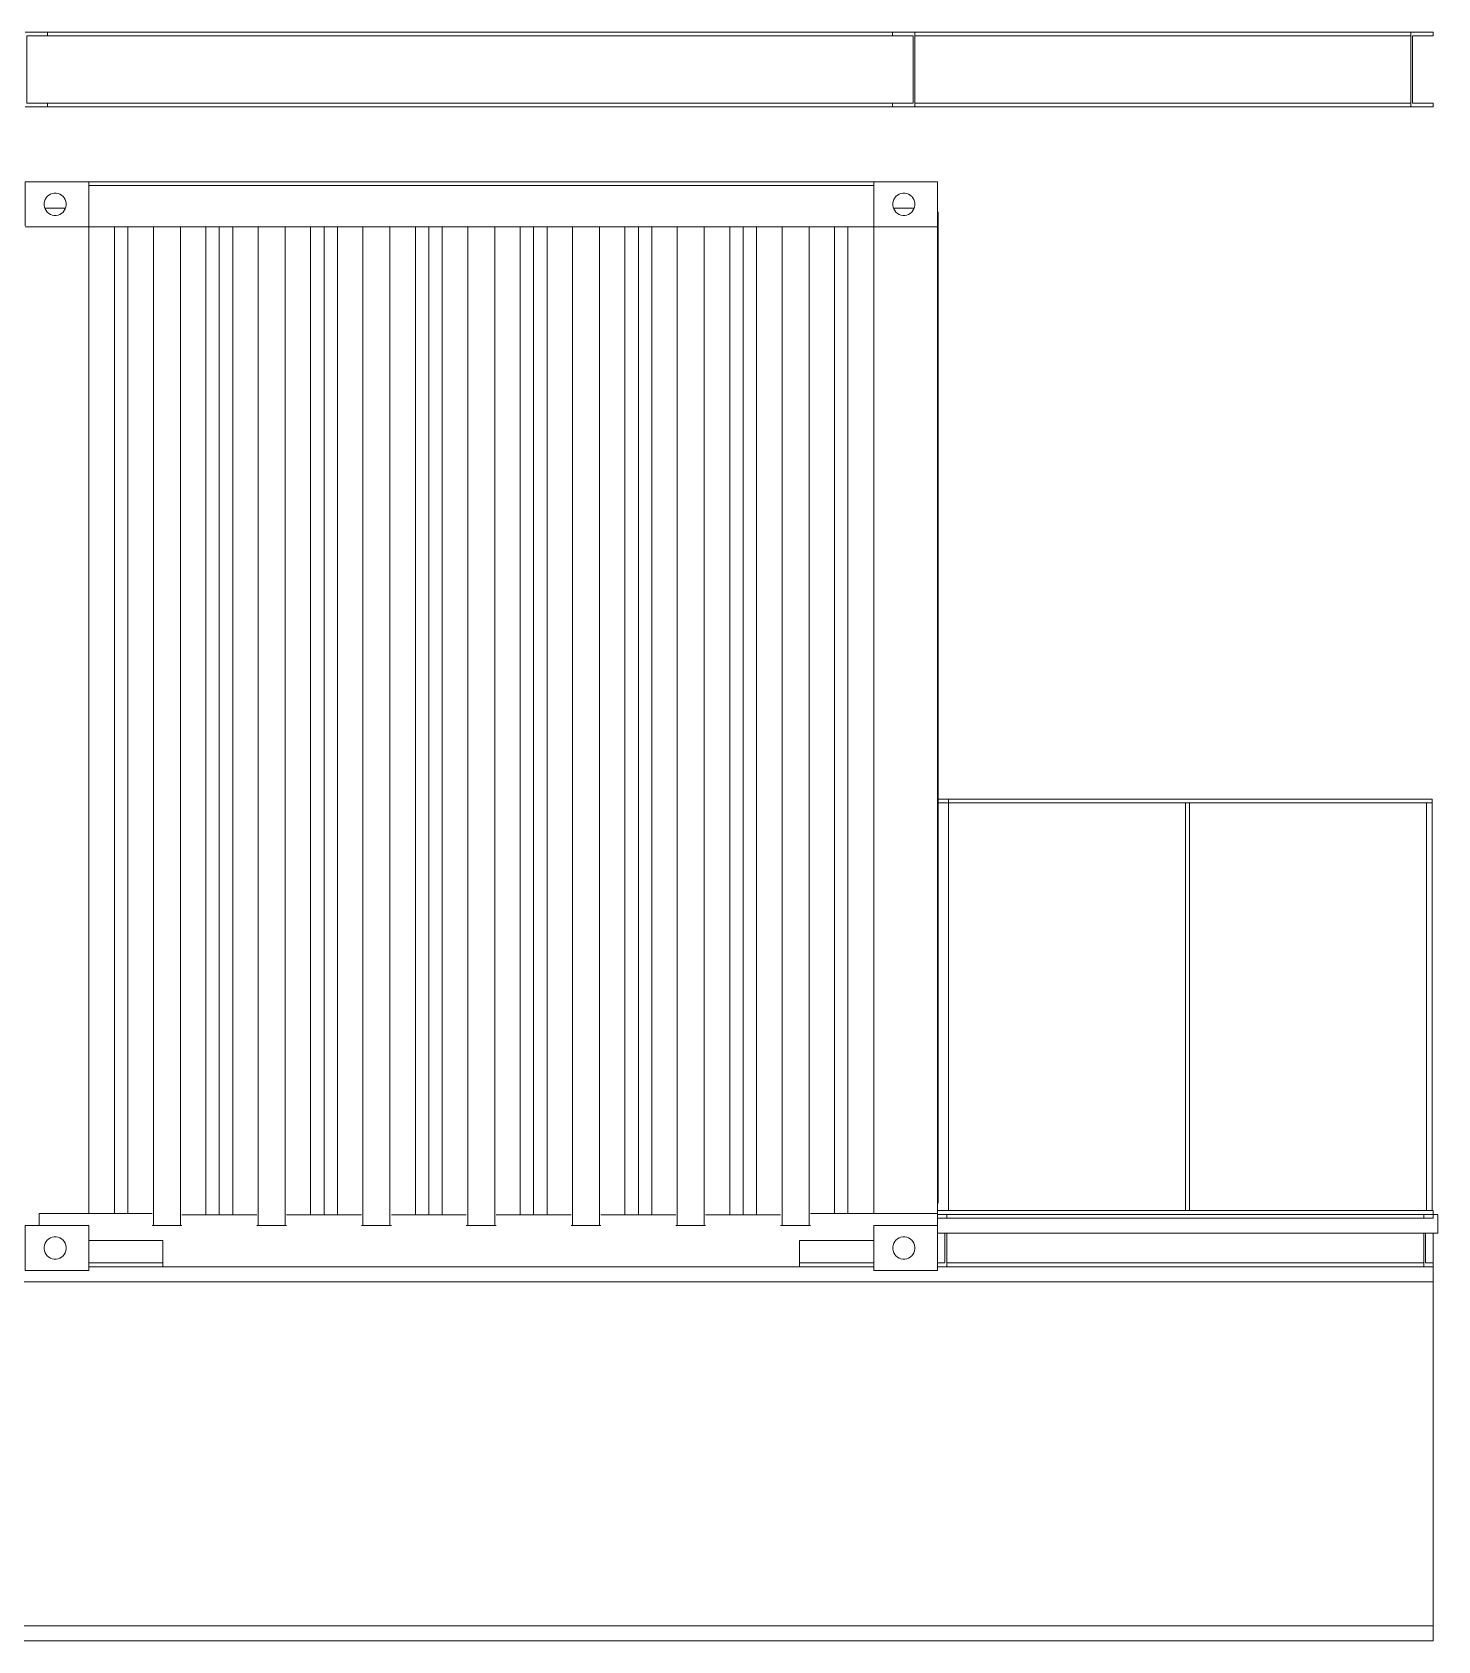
# Model space of a CAD drawing. Header units: metres. Extents: x -3 to 469, y -13 to 19.
# Drawn here: x 447.314 to 451.071, y -1.14 to 3.16 of the extents above; entities that cross this region are included whole.
import ezdxf

# ---------------------------------------------------------------- set-up
doc = ezdxf.new("R2010")
doc.units = ezdxf.units.M
doc.layers.add('0-1', color=7, linetype='Continuous', lineweight=5)
doc.layers.add('A-FLOR', color=7, linetype='Continuous', lineweight=9)
for name, color, linetype, lineweight, true_color in [('A-FLOR-2', 7, 'Continuous', 9, 0xaaaaaa), ('A-GENM-1', 7, 'Continuous', 9, 0xaaaaaa), ('A-WALL-1', 7, 'Continuous', 9, 0xaaaaaa), ('Guarda-corpos-3', 7, 'Continuous', 9, 0xaaaaaa), ('S-STRS-1', 7, 'Continuous', 9, 0xaaaaaa)]:
    doc.layers.add(name, color=color, linetype=linetype, lineweight=lineweight, true_color=true_color)

# ---------------------------------------------------------------- blocks, each defined once
blk = doc.blocks.new('Viga-007 - Viga-007-295370-FACHADA 04')
at = {"layer": 'A-GENM-1'}
for p, q in [((29.7373, -0.14), (29.9353, -0.14)), ((31.6373, -0.14), (31.8353, -0.14)), ((32.0053, -0.14), (33.3303, -0.14)), ((33.3303, -0.14), (33.3303, -0.18)), ((9.3917, -0.18), (33.3303, -0.18)), ((33.3303, -0.18), (33.3303, -1.1)), ((10.6389, -1.1), (33.3303, -1.1)), ((33.3303, -1.1), (33.3303, -1.14)), ((10.6931, -1.14), (33.3303, -1.14))]:
    blk.add_line(p, q, dxfattribs=at)
blk = doc.blocks.new('Viga-005 15267 - Viga-005 15267-295503-FACHADA 04')
at = {"layer": 'A-GENM-1'}
for p, q in [((33.3303, -0.05), (33.3303, -0.13)), ((29.7373, -0.13), (29.9353, -0.13)), ((31.6373, -0.13), (31.8353, -0.13))]:
    blk.add_line(p, q, dxfattribs=at)
blk = doc.blocks.new('Viga-005 15271 - Viga-005 15271-295547-FACHADA 04')
at = {"layer": 'A-GENM-1'}
for p, q in [((32.0303, -0.01), (32.0303, 0)), ((32.0303, 0), (33.3053, 0)), ((33.3053, 0), (33.3053, -0.01)), ((32.0303, -0.01), (33.3053, -0.01)), ((32.0303, -0.13), (32.0303, -0.05)), ((33.3053, -0.05), (33.3053, -0.13)), ((32.0303, -0.14), (32.0303, -0.13)), ((32.0303, -0.13), (33.3053, -0.13)), ((32.0303, -0.14), (33.3053, -0.14)), ((33.3053, -0.13), (33.3053, -0.14))]:
    blk.add_line(p, q, dxfattribs=at)
blk = doc.blocks.new('Viga-005 15278 - Viga-005 15278-295569-FACHADA 04')
at = {"layer": 'A-GENM-1'}
for p, q in [((32.0253, -0.05), (32.0253, -0.13)), ((32.0253, -0.13), (32.0053, -0.13))]:
    blk.add_line(p, q, dxfattribs=at)
blk = doc.blocks.new('Viga-005 15283 - Viga-005 15283-295591-FACHADA 04')
at = {"layer": 'A-GENM-1'}
for p, q in [((33.3103, -0.13), (33.3103, -0.05)), ((33.3303, -0.13), (33.3103, -0.13)), ((33.3303, -0.14), (33.3303, -0.13))]:
    blk.add_line(p, q, dxfattribs=at)
blk = doc.blocks.new('CONTAINER - CONTAINER-295631-FACHADA 04')
at = {"layer": 'S-STRS-1'}
for p, q in [((31.8353, -0.03), (32.0053, -0.03)), ((32.0053, -0.03), (31.8353, -0.03)), ((31.8353, -0.03), (31.8353, -0.15)), ((31.8353, -0.15), (31.8353, -0.03)), ((32.0053, -0.03), (32.0053, -0.15)), ((32.0053, -0.15), (32.0053, -0.03)), ((31.8861, -0.0874), (31.887, -0.0823)), ((31.887, -0.0823), (31.8861, -0.0874)), ((31.887, -0.0823), (31.8888, -0.0774)), ((31.8888, -0.0774), (31.887, -0.0823)), ((31.8888, -0.0774), (31.8914, -0.0729)), ((31.8914, -0.0729), (31.8888, -0.0774)), ((31.8914, -0.0729), (31.8947, -0.0689)), ((31.8947, -0.0689), (31.8914, -0.0729)), ((31.8947, -0.0689), (31.8987, -0.0656)), ((31.8947, -0.0689), (31.8987, -0.0656)), ((31.8987, -0.0656), (31.9032, -0.063)), ((31.9032, -0.063), (31.8987, -0.0656)), ((31.9032, -0.063), (31.9081, -0.0612)), ((31.9081, -0.0612), (31.9032, -0.063)), ((31.9081, -0.0612), (31.9132, -0.0603)), ((31.9132, -0.0603), (31.9081, -0.0612)), ((31.9132, -0.0603), (31.9184, -0.0603)), ((31.9184, -0.0603), (31.9132, -0.0603)), ((31.9184, -0.0603), (31.9235, -0.0612)), ((31.9235, -0.0612), (31.9184, -0.0603)), ((31.9235, -0.0612), (31.9284, -0.063)), ((31.9284, -0.063), (31.9235, -0.0612)), ((31.9284, -0.063), (31.9329, -0.0656)), ((31.9329, -0.0656), (31.9284, -0.063)), ((31.9329, -0.0656), (31.9369, -0.0689)), ((31.9369, -0.0689), (31.9329, -0.0656)), ((31.9369, -0.0689), (31.9402, -0.0729)), ((31.9402, -0.0729), (31.9369, -0.0689)), ((31.9402, -0.0729), (31.9428, -0.0774)), ((31.9428, -0.0774), (31.9402, -0.0729)), ((31.9428, -0.0774), (31.9446, -0.0823)), ((31.9446, -0.0823), (31.9428, -0.0774)), ((31.9446, -0.0823), (31.9455, -0.0874)), ((31.9455, -0.0874), (31.9446, -0.0823)), ((31.8861, -0.09), (31.8861, -0.0874)), ((31.8861, -0.0874), (31.8861, -0.09)), ((31.8861, -0.0926), (31.8861, -0.09)), ((31.8861, -0.09), (31.8861, -0.0926)), ((31.887, -0.0977), (31.8861, -0.0926)), ((31.8861, -0.0926), (31.887, -0.0977)), ((31.8888, -0.1026), (31.887, -0.0977)), ((31.8888, -0.1026), (31.887, -0.0977)), ((31.8914, -0.1071), (31.8888, -0.1026)), ((31.8914, -0.1071), (31.8888, -0.1026)), ((31.8947, -0.1111), (31.8914, -0.1071)), ((31.8947, -0.1111), (31.8914, -0.1071)), ((31.8987, -0.1144), (31.8947, -0.1111)), ((31.8987, -0.1144), (31.8947, -0.1111)), ((31.9032, -0.117), (31.8987, -0.1144)), ((31.9032, -0.117), (31.8987, -0.1144)), ((31.9081, -0.1188), (31.9032, -0.117)), ((31.9081, -0.1188), (31.9032, -0.117)), ((31.9132, -0.1197), (31.9081, -0.1188)), ((31.9132, -0.1197), (31.9081, -0.1188)), ((31.9184, -0.1197), (31.9132, -0.1197)), ((31.9132, -0.1197), (31.9184, -0.1197)), ((31.9235, -0.1188), (31.9184, -0.1197)), ((31.9184, -0.1197), (31.9235, -0.1188)), ((31.9284, -0.117), (31.9235, -0.1188)), ((31.9235, -0.1188), (31.9284, -0.117)), ((31.9329, -0.1144), (31.9284, -0.117)), ((31.9284, -0.117), (31.9329, -0.1144)), ((31.9369, -0.1111), (31.9329, -0.1144)), ((31.9329, -0.1144), (31.9369, -0.1111)), ((31.9402, -0.1071), (31.9369, -0.1111)), ((31.9369, -0.1111), (31.9402, -0.1071)), ((31.9428, -0.1026), (31.9402, -0.1071)), ((31.9402, -0.1071), (31.9428, -0.1026)), ((31.9446, -0.0977), (31.9428, -0.1026)), ((31.9428, -0.1026), (31.9446, -0.0977)), ((31.9455, -0.0926), (31.9446, -0.0977)), ((31.9446, -0.0977), (31.9455, -0.0926)), ((31.9455, -0.0874), (31.9455, -0.09)), ((31.9455, -0.09), (31.9455, -0.0874)), ((31.9455, -0.09), (31.9455, -0.0926)), ((31.9455, -0.0926), (31.9455, -0.09)), ((31.8353, -0.15), (32.0053, -0.15)), ((32.0053, -0.15), (31.8353, -0.15))]:
    blk.add_line(p, q, dxfattribs=at)
blk = doc.blocks.new('CONTAINER - CONTAINER-295635-FACHADA 04')
blk.add_blockref('CONTAINER - CONTAINER-295631-FACHADA 04', (0, 0))
blk = doc.blocks.new('CONTAINER 22931 - CONTAINER-299382-FACHADA 04')
at = {"layer": 'S-STRS-1'}
for p, q in [((29.5673, -0.03), (29.7373, -0.03)), ((29.7373, -0.03), (29.5673, -0.03)), ((29.5673, -0.03), (29.5673, -0.15)), ((29.5673, -0.15), (29.5673, -0.03)), ((29.7373, -0.03), (29.7373, -0.15)), ((29.7373, -0.15), (29.7373, -0.03)), ((29.6181, -0.0874), (29.619, -0.0823)), ((29.619, -0.0823), (29.6181, -0.0874)), ((29.619, -0.0823), (29.6208, -0.0774)), ((29.6208, -0.0774), (29.619, -0.0823)), ((29.6208, -0.0774), (29.6234, -0.0729)), ((29.6234, -0.0729), (29.6208, -0.0774)), ((29.6234, -0.0729), (29.6267, -0.0689)), ((29.6267, -0.0689), (29.6234, -0.0729)), ((29.6267, -0.0689), (29.6307, -0.0656)), ((29.6267, -0.0689), (29.6307, -0.0656)), ((29.6307, -0.0656), (29.6352, -0.063)), ((29.6352, -0.063), (29.6307, -0.0656)), ((29.6352, -0.063), (29.6401, -0.0612)), ((29.6401, -0.0612), (29.6352, -0.063)), ((29.6401, -0.0612), (29.6452, -0.0603)), ((29.6452, -0.0603), (29.6401, -0.0612)), ((29.6452, -0.0603), (29.6504, -0.0603)), ((29.6504, -0.0603), (29.6452, -0.0603)), ((29.6504, -0.0603), (29.6555, -0.0612)), ((29.6555, -0.0612), (29.6504, -0.0603)), ((29.6555, -0.0612), (29.6604, -0.063)), ((29.6604, -0.063), (29.6555, -0.0612)), ((29.6604, -0.063), (29.6649, -0.0656)), ((29.6649, -0.0656), (29.6604, -0.063)), ((29.6649, -0.0656), (29.6689, -0.0689)), ((29.6689, -0.0689), (29.6649, -0.0656)), ((29.6689, -0.0689), (29.6722, -0.0729)), ((29.6722, -0.0729), (29.6689, -0.0689)), ((29.6722, -0.0729), (29.6748, -0.0774)), ((29.6748, -0.0774), (29.6722, -0.0729)), ((29.6748, -0.0774), (29.6766, -0.0823)), ((29.6766, -0.0823), (29.6748, -0.0774)), ((29.6766, -0.0823), (29.6775, -0.0874)), ((29.6775, -0.0874), (29.6766, -0.0823)), ((29.6181, -0.09), (29.6181, -0.0874)), ((29.6181, -0.0874), (29.6181, -0.09)), ((29.6181, -0.0926), (29.6181, -0.09)), ((29.6181, -0.09), (29.6181, -0.0926)), ((29.619, -0.0977), (29.6181, -0.0926)), ((29.6181, -0.0926), (29.619, -0.0977)), ((29.6208, -0.1026), (29.619, -0.0977)), ((29.6208, -0.1026), (29.619, -0.0977)), ((29.6234, -0.1071), (29.6208, -0.1026)), ((29.6234, -0.1071), (29.6208, -0.1026)), ((29.6267, -0.1111), (29.6234, -0.1071)), ((29.6267, -0.1111), (29.6234, -0.1071)), ((29.6307, -0.1144), (29.6267, -0.1111)), ((29.6307, -0.1144), (29.6267, -0.1111)), ((29.6352, -0.117), (29.6307, -0.1144)), ((29.6352, -0.117), (29.6307, -0.1144)), ((29.6401, -0.1188), (29.6352, -0.117)), ((29.6401, -0.1188), (29.6352, -0.117)), ((29.6452, -0.1197), (29.6401, -0.1188)), ((29.6452, -0.1197), (29.6401, -0.1188)), ((29.6504, -0.1197), (29.6452, -0.1197)), ((29.6452, -0.1197), (29.6504, -0.1197)), ((29.6555, -0.1188), (29.6504, -0.1197)), ((29.6504, -0.1197), (29.6555, -0.1188)), ((29.6604, -0.117), (29.6555, -0.1188)), ((29.6555, -0.1188), (29.6604, -0.117)), ((29.6649, -0.1144), (29.6604, -0.117)), ((29.6604, -0.117), (29.6649, -0.1144)), ((29.6689, -0.1111), (29.6649, -0.1144)), ((29.6649, -0.1144), (29.6689, -0.1111)), ((29.6722, -0.1071), (29.6689, -0.1111)), ((29.6689, -0.1111), (29.6722, -0.1071)), ((29.6748, -0.1026), (29.6722, -0.1071)), ((29.6722, -0.1071), (29.6748, -0.1026)), ((29.6766, -0.0977), (29.6748, -0.1026)), ((29.6748, -0.1026), (29.6766, -0.0977)), ((29.6775, -0.0926), (29.6766, -0.0977)), ((29.6766, -0.0977), (29.6775, -0.0926)), ((29.6775, -0.0874), (29.6775, -0.09)), ((29.6775, -0.09), (29.6775, -0.0874)), ((29.6775, -0.09), (29.6775, -0.0926)), ((29.6775, -0.0926), (29.6775, -0.09)), ((29.5673, -0.15), (29.7373, -0.15)), ((29.7373, -0.15), (29.5673, -0.15))]:
    blk.add_line(p, q, dxfattribs=at)
blk = doc.blocks.new('CONTAINER 22931 - CONTAINER 22931-299386-FACHADA 04')
blk.add_blockref('CONTAINER 22931 - CONTAINER-299382-FACHADA 04', (0, 0))
blk = doc.blocks.new('PL 215396 - PL 215396-308614-FACHADA 04')
at = {"layer": 'A-GENM-1'}
for p, q in [((29.8063, 0.0022), (29.8063, 2.64)), ((29.8063, 2.64), (29.8063, 0.0022)), ((29.8423, 0.0023), (29.8423, 2.64)), ((29.9065, 2.64), (29.9103, 2.64)), ((29.9103, 2.64), (29.9823, 2.64)), ((29.9103, -0.03), (29.9103, 2.64)), ((29.9823, 2.64), (29.9861, 2.64)), ((29.9823, -0.03), (29.9823, 2.64)), ((30.0503, -0.0015), (30.0503, 2.64)), ((30.0863, -0.0015), (30.0863, 2.64)), ((30.0863, -0.0015), (30.0863, 2.64)), ((30.1223, 2.64), (30.1223, -0.0015)), ((30.1865, 2.64), (30.1903, 2.64)), ((30.1903, 2.64), (30.2623, 2.64)), ((30.1903, -0.03), (30.1903, 2.64)), ((30.2623, 2.64), (30.2661, 2.64)), ((30.2623, -0.03), (30.2623, 2.64)), ((30.3303, -0.0015), (30.3303, 2.64)), ((30.3663, -0.0015), (30.3663, 2.64)), ((30.3663, -0.0015), (30.3663, 2.64)), ((30.4023, 2.64), (30.4023, -0.0015)), ((30.4665, 2.64), (30.4703, 2.64)), ((30.4703, 2.64), (30.5423, 2.64)), ((30.4703, -0.03), (30.4703, 2.64)), ((30.5423, 2.64), (30.5461, 2.64)), ((30.5423, -0.03), (30.5423, 2.64)), ((30.6103, -0.0015), (30.6103, 2.64)), ((30.6463, -0.0015), (30.6463, 2.64)), ((30.6463, -0.0015), (30.6463, 2.64)), ((30.6823, 2.64), (30.6823, -0.0015)), ((30.7465, 2.64), (30.7503, 2.64)), ((30.7503, 2.64), (30.8223, 2.64)), ((30.7503, -0.03), (30.7503, 2.64)), ((30.8223, 2.64), (30.8261, 2.64)), ((30.8223, -0.03), (30.8223, 2.64)), ((30.8903, -0.0015), (30.8903, 2.64)), ((30.9263, -0.0015), (30.9263, 2.64)), ((30.9263, -0.0015), (30.9263, 2.64)), ((30.9623, 2.64), (30.9623, -0.0015)), ((31.0265, 2.64), (31.0303, 2.64)), ((31.0303, 2.64), (31.1023, 2.64)), ((31.0303, -0.03), (31.0303, 2.64)), ((31.1023, 2.64), (31.1061, 2.64)), ((31.1023, -0.03), (31.1023, 2.64)), ((31.1703, -0.0015), (31.1703, 2.64)), ((31.2063, -0.0015), (31.2063, 2.64)), ((31.2063, -0.0015), (31.2063, 2.64)), ((31.2423, 2.64), (31.2423, -0.0015)), ((31.3065, 2.64), (31.3103, 2.64)), ((31.3103, 2.64), (31.3823, 2.64)), ((31.3103, -0.03), (31.3103, 2.64)), ((31.3823, 2.64), (31.3861, 2.64)), ((31.3823, -0.03), (31.3823, 2.64)), ((31.4503, -0.0015), (31.4503, 2.64)), ((31.4863, -0.0015), (31.4863, 2.64)), ((31.4863, -0.0015), (31.4863, 2.64)), ((31.5223, -0.0015), (31.5223, 2.64)), ((31.5865, 2.64), (31.5903, 2.64)), ((31.5903, 2.64), (31.6623, 2.64)), ((31.5903, -0.03), (31.5903, 2.64)), ((31.6623, 2.64), (31.6661, 2.64)), ((31.6623, -0.03), (31.6623, 2.64)), ((31.7303, 0.0023), (31.7303, 2.64)), ((31.7663, 0.0022), (31.7663, 2.64)), ((31.7663, 2.64), (31.7663, 0.0022)), ((29.9103, -0.03), (29.9065, -0.03)), ((29.9823, -0.03), (29.9103, -0.03)), ((29.9861, -0.03), (29.9823, -0.03)), ((30.1903, -0.03), (30.1865, -0.03)), ((30.2623, -0.03), (30.1903, -0.03)), ((30.2661, -0.03), (30.2623, -0.03)), ((30.4703, -0.03), (30.4665, -0.03)), ((30.5423, -0.03), (30.4703, -0.03)), ((30.5461, -0.03), (30.5423, -0.03)), ((30.7503, -0.03), (30.7465, -0.03)), ((30.8223, -0.03), (30.7503, -0.03)), ((30.8261, -0.03), (30.8223, -0.03)), ((31.0303, -0.03), (31.0265, -0.03)), ((31.1023, -0.03), (31.0303, -0.03)), ((31.1061, -0.03), (31.1023, -0.03)), ((31.3103, -0.03), (31.3065, -0.03)), ((31.3823, -0.03), (31.3103, -0.03)), ((31.3861, -0.03), (31.3823, -0.03)), ((31.5903, -0.03), (31.5865, -0.03)), ((31.6623, -0.03), (31.5903, -0.03)), ((31.6661, -0.03), (31.6623, -0.03))]:
    blk.add_line(p, q, dxfattribs=at)
blk = doc.blocks.new('PL 215408 - PL 215408-310880-FACHADA 04')
at = {"layer": 'A-GENM-1'}
blk.add_line((32.0072, 0.03), (32.0072, 2.68), dxfattribs=at)
blk = doc.blocks.new('Guarda-Corpo - 004 215458 - Guarda-Corpo - 004 215458-312711-FACHADA 04')
at = {"layer": 'Guarda-corpos-3'}
for p, q in [((32.0072, 1.11), (32.0354, 1.11)), ((32.0072, 1.1), (32.0354, 1.1)), ((32.0354, 1.1), (32.0072, 1.1)), ((32.0354, 1.11), (33.3274, 1.11)), ((32.0354, 1.1), (32.0354, 1.11)), ((32.0354, 1.1), (32.6689, 1.1)), ((32.0354, 0.01), (32.0354, 1.1)), ((33.3274, 1.1), (32.0354, 1.1)), ((32.6689, 0.01), (32.6689, 1.1)), ((32.6789, 1.1), (33.3124, 1.1)), ((32.6789, 0.01), (32.6789, 1.1)), ((33.3124, 0.01), (33.3124, 1.1)), ((33.3274, 1.1), (33.3274, 1.11)), ((33.3274, 1.1), (33.3274, 1.11)), ((33.3274, 0.01), (33.3274, 1.1)), ((32.6689, 0.01), (32.0354, 0.01)), ((33.3124, 0.01), (32.6789, 0.01))]:
    blk.add_line(p, q, dxfattribs=at)
blk = doc.blocks.new('CONTAINER 30732 - CONTAINER-317022-FACHADA 04')
at = {"layer": 'S-STRS-1'}
for p, q in [((31.8353, 2.76), (32.0053, 2.76)), ((32.0053, 2.76), (31.8353, 2.76)), ((31.8353, 2.76), (31.8353, 2.64)), ((31.8353, 2.64), (31.8353, 2.76)), ((32.0053, 2.76), (32.0053, 2.64)), ((32.0053, 2.64), (32.0053, 2.76)), ((31.887, 2.7077), (31.8888, 2.7126)), ((31.8888, 2.7126), (31.887, 2.7077)), ((31.8888, 2.7126), (31.8914, 2.7171)), ((31.8914, 2.7171), (31.8888, 2.7126)), ((31.8914, 2.7171), (31.8947, 2.7211)), ((31.8947, 2.7211), (31.8914, 2.7171)), ((31.8947, 2.7211), (31.8987, 2.7244)), ((31.8947, 2.7211), (31.8987, 2.7244)), ((31.8987, 2.7244), (31.9032, 2.727)), ((31.9032, 2.727), (31.8987, 2.7244)), ((31.9032, 2.727), (31.9081, 2.7288)), ((31.9081, 2.7288), (31.9032, 2.727)), ((31.9081, 2.7288), (31.9132, 2.7297)), ((31.9132, 2.7297), (31.9081, 2.7288)), ((31.9132, 2.7297), (31.9184, 2.7297)), ((31.9184, 2.7297), (31.9132, 2.7297)), ((31.9184, 2.7297), (31.9235, 2.7288)), ((31.9235, 2.7288), (31.9184, 2.7297)), ((31.9235, 2.7288), (31.9284, 2.727)), ((31.9284, 2.727), (31.9235, 2.7288)), ((31.9284, 2.727), (31.9329, 2.7244)), ((31.9329, 2.7244), (31.9284, 2.727)), ((31.9329, 2.7244), (31.9369, 2.7211)), ((31.9369, 2.7211), (31.9329, 2.7244)), ((31.9369, 2.7211), (31.9402, 2.7171)), ((31.9402, 2.7171), (31.9369, 2.7211)), ((31.9402, 2.7171), (31.9428, 2.7126)), ((31.9428, 2.7126), (31.9402, 2.7171)), ((31.9428, 2.7126), (31.9446, 2.7077)), ((31.9446, 2.7077), (31.9428, 2.7126)), ((31.8861, 2.7026), (31.887, 2.7077)), ((31.887, 2.7077), (31.8861, 2.7026)), ((31.8861, 2.7), (31.8861, 2.7026)), ((31.8861, 2.7026), (31.8861, 2.7)), ((31.8861, 2.6974), (31.8861, 2.7)), ((31.8861, 2.7), (31.8861, 2.6974)), ((31.887, 2.6923), (31.8861, 2.6974)), ((31.8861, 2.6974), (31.887, 2.6923)), ((31.8888, 2.6874), (31.887, 2.6923)), ((31.8888, 2.6874), (31.887, 2.6923)), ((31.8914, 2.6829), (31.8888, 2.6874)), ((31.8914, 2.6829), (31.8888, 2.6874)), ((31.8947, 2.6789), (31.8914, 2.6829)), ((31.8947, 2.6789), (31.8914, 2.6829)), ((31.8987, 2.6756), (31.8947, 2.6789)), ((31.8987, 2.6756), (31.8947, 2.6789)), ((31.9032, 2.673), (31.8987, 2.6756)), ((31.9032, 2.673), (31.8987, 2.6756)), ((31.9081, 2.6712), (31.9032, 2.673)), ((31.9081, 2.6712), (31.9032, 2.673)), ((31.9132, 2.6703), (31.9081, 2.6712)), ((31.9132, 2.6703), (31.9081, 2.6712)), ((31.9184, 2.6703), (31.9132, 2.6703)), ((31.9132, 2.6703), (31.9184, 2.6703)), ((31.9235, 2.6712), (31.9184, 2.6703)), ((31.9184, 2.6703), (31.9235, 2.6712)), ((31.9284, 2.673), (31.9235, 2.6712)), ((31.9235, 2.6712), (31.9284, 2.673)), ((31.9329, 2.6756), (31.9284, 2.673)), ((31.9284, 2.673), (31.9329, 2.6756)), ((31.9369, 2.6789), (31.9329, 2.6756)), ((31.9329, 2.6756), (31.9369, 2.6789)), ((31.9402, 2.6829), (31.9369, 2.6789)), ((31.9369, 2.6789), (31.9402, 2.6829)), ((31.9428, 2.6874), (31.9402, 2.6829)), ((31.9402, 2.6829), (31.9428, 2.6874)), ((31.9446, 2.6923), (31.9428, 2.6874)), ((31.9428, 2.6874), (31.9446, 2.6923)), ((31.9446, 2.7077), (31.9455, 2.7026)), ((31.9455, 2.7026), (31.9446, 2.7077)), ((31.9455, 2.6974), (31.9446, 2.6923)), ((31.9446, 2.6923), (31.9455, 2.6974)), ((31.9455, 2.7026), (31.9455, 2.7)), ((31.9455, 2.7), (31.9455, 2.7026)), ((31.9455, 2.7), (31.9455, 2.6974)), ((31.9455, 2.6974), (31.9455, 2.7)), ((31.8353, 2.64), (32.0053, 2.64)), ((32.0053, 2.64), (31.8353, 2.64))]:
    blk.add_line(p, q, dxfattribs=at)
blk = doc.blocks.new('CONTAINER 30732 - CONTAINER 30732-317026-FACHADA 04')
blk.add_blockref('CONTAINER 30732 - CONTAINER-317022-FACHADA 04', (0, 0))
blk = doc.blocks.new('Viga-003 30978 - Viga-003 30978-317805-FACHADA 04')
at = {"layer": 'A-GENM-1'}
blk.add_line((29.7373, 2.76), (31.8353, 2.76), dxfattribs=at)
blk = doc.blocks.new('CONTAINER 31359 - CONTAINER-318913-FACHADA 04')
at = {"layer": 'S-STRS-1'}
for p, q in [((29.5673, 2.76), (29.7373, 2.76)), ((29.7373, 2.76), (29.5673, 2.76)), ((29.5673, 2.76), (29.5673, 2.642)), ((29.5673, 2.642), (29.5673, 2.76)), ((29.7373, 2.76), (29.7373, 2.64)), ((29.7373, 2.64), (29.7373, 2.76)), ((29.619, 2.7077), (29.6208, 2.7126)), ((29.6208, 2.7126), (29.619, 2.7077)), ((29.6208, 2.7126), (29.6234, 2.7171)), ((29.6234, 2.7171), (29.6208, 2.7126)), ((29.6234, 2.7171), (29.6267, 2.7211)), ((29.6267, 2.7211), (29.6234, 2.7171)), ((29.6267, 2.7211), (29.6307, 2.7244)), ((29.6267, 2.7211), (29.6307, 2.7244)), ((29.6307, 2.7244), (29.6352, 2.727)), ((29.6352, 2.727), (29.6307, 2.7244)), ((29.6352, 2.727), (29.6401, 2.7288)), ((29.6401, 2.7288), (29.6352, 2.727)), ((29.6401, 2.7288), (29.6452, 2.7297)), ((29.6452, 2.7297), (29.6401, 2.7288)), ((29.6452, 2.7297), (29.6504, 2.7297)), ((29.6504, 2.7297), (29.6452, 2.7297)), ((29.6504, 2.7297), (29.6555, 2.7288)), ((29.6555, 2.7288), (29.6504, 2.7297)), ((29.6555, 2.7288), (29.6604, 2.727)), ((29.6604, 2.727), (29.6555, 2.7288)), ((29.6604, 2.727), (29.6649, 2.7244)), ((29.6649, 2.7244), (29.6604, 2.727)), ((29.6649, 2.7244), (29.6689, 2.7211)), ((29.6689, 2.7211), (29.6649, 2.7244)), ((29.6689, 2.7211), (29.6722, 2.7171)), ((29.6722, 2.7171), (29.6689, 2.7211)), ((29.6722, 2.7171), (29.6748, 2.7126)), ((29.6748, 2.7126), (29.6722, 2.7171)), ((29.6748, 2.7126), (29.6766, 2.7077)), ((29.6766, 2.7077), (29.6748, 2.7126)), ((29.6181, 2.7026), (29.619, 2.7077)), ((29.619, 2.7077), (29.6181, 2.7026)), ((29.6181, 2.7), (29.6181, 2.7026)), ((29.6181, 2.7026), (29.6181, 2.7)), ((29.6181, 2.6974), (29.6181, 2.7)), ((29.6181, 2.7), (29.6181, 2.6974)), ((29.619, 2.6923), (29.6181, 2.6974)), ((29.6181, 2.6974), (29.619, 2.6923)), ((29.6208, 2.6874), (29.619, 2.6923)), ((29.6208, 2.6874), (29.619, 2.6923)), ((29.6234, 2.6829), (29.6208, 2.6874)), ((29.6234, 2.6829), (29.6208, 2.6874)), ((29.6267, 2.6789), (29.6234, 2.6829)), ((29.6267, 2.6789), (29.6234, 2.6829)), ((29.6307, 2.6756), (29.6267, 2.6789)), ((29.6307, 2.6756), (29.6267, 2.6789)), ((29.6352, 2.673), (29.6307, 2.6756)), ((29.6352, 2.673), (29.6307, 2.6756)), ((29.6401, 2.6712), (29.6352, 2.673)), ((29.6401, 2.6712), (29.6352, 2.673)), ((29.6452, 2.6703), (29.6401, 2.6712)), ((29.6452, 2.6703), (29.6401, 2.6712)), ((29.6504, 2.6703), (29.6452, 2.6703)), ((29.6452, 2.6703), (29.6504, 2.6703)), ((29.6555, 2.6712), (29.6504, 2.6703)), ((29.6504, 2.6703), (29.6555, 2.6712)), ((29.6604, 2.673), (29.6555, 2.6712)), ((29.6555, 2.6712), (29.6604, 2.673)), ((29.6649, 2.6756), (29.6604, 2.673)), ((29.6604, 2.673), (29.6649, 2.6756)), ((29.6689, 2.6789), (29.6649, 2.6756)), ((29.6649, 2.6756), (29.6689, 2.6789)), ((29.6722, 2.6829), (29.6689, 2.6789)), ((29.6689, 2.6789), (29.6722, 2.6829)), ((29.6748, 2.6874), (29.6722, 2.6829)), ((29.6722, 2.6829), (29.6748, 2.6874)), ((29.6766, 2.6923), (29.6748, 2.6874)), ((29.6748, 2.6874), (29.6766, 2.6923)), ((29.6766, 2.7077), (29.6775, 2.7026)), ((29.6775, 2.7026), (29.6766, 2.7077)), ((29.6775, 2.6974), (29.6766, 2.6923)), ((29.6766, 2.6923), (29.6775, 2.6974)), ((29.6775, 2.7026), (29.6775, 2.7)), ((29.6775, 2.7), (29.6775, 2.7026)), ((29.6775, 2.7), (29.6775, 2.6974)), ((29.6775, 2.6974), (29.6775, 2.7)), ((29.5673, 2.64), (29.7373, 2.64)), ((29.7373, 2.64), (29.5673, 2.64))]:
    blk.add_line(p, q, dxfattribs=at)
blk = doc.blocks.new('CONTAINER 31359 - CONTAINER 31359-318917-FACHADA 04')
blk.add_blockref('CONTAINER 31359 - CONTAINER-318913-FACHADA 04', (0, 0))
blk = doc.blocks.new('Viga-005 31589 - Viga-005 31589-319699-FACHADA 04')
at = {"layer": 'A-GENM-1'}
for p, q in [((29.6273, 3.16), (29.5673, 3.16)), ((29.5723, 2.97), (29.5723, 3.15)), ((29.5723, 3.15), (29.6273, 3.15)), ((29.6273, 3.15), (29.6273, 3.16)), ((29.6273, 2.97), (29.5723, 2.97)), ((29.6273, 2.96), (29.6273, 2.97)), ((29.5673, 2.96), (29.6273, 2.96))]:
    blk.add_line(p, q, dxfattribs=at)
blk = doc.blocks.new('Viga-009 31590 - Viga-009 31590-319721-FACHADA 04')
at = {"layer": 'A-GENM-1'}
for p, q in [((29.6273, 3.16), (31.8853, 3.16)), ((29.6273, 3.15), (31.8853, 3.15)), ((29.6273, 2.97), (31.8853, 2.97)), ((29.6273, 2.96), (31.8853, 2.96))]:
    blk.add_line(p, q, dxfattribs=at)
blk = doc.blocks.new('Viga-009 31661 - Viga-009 31661-320027-FACHADA 04')
at = {"layer": 'A-GENM-1'}
for p, q in [((33.3303, 3.16), (33.2703, 3.16)), ((33.2753, 2.97), (33.2753, 3.15)), ((33.2753, 3.15), (33.3303, 3.15)), ((33.3303, 3.15), (33.3303, 3.16)), ((33.3303, 2.97), (33.2753, 2.97)), ((33.3303, 2.96), (33.3303, 2.97)), ((33.2703, 2.96), (33.3303, 2.96))]:
    blk.add_line(p, q, dxfattribs=at)
blk = doc.blocks.new('Viga-005 31674 - Viga-005 31674-320103-FACHADA 04')
at = {"layer": 'A-GENM-1'}
for p, q in [((31.9453, 3.15), (31.9453, 3.16)), ((33.2703, 3.16), (31.9453, 3.16)), ((31.9453, 2.97), (31.9453, 3.15)), ((33.2703, 3.15), (31.9453, 3.15)), ((33.2703, 3.16), (33.2703, 3.15)), ((33.2703, 3.15), (33.2703, 2.97)), ((31.9453, 2.96), (31.9453, 2.97)), ((33.2703, 2.97), (31.9453, 2.97)), ((33.2703, 2.97), (33.2703, 2.96)), ((31.9453, 2.96), (33.2703, 2.96))]:
    blk.add_line(p, q, dxfattribs=at)
blk = doc.blocks.new('Viga-009 33405 - Viga-009 33405-322032-FACHADA 04')
at = {"layer": 'A-GENM-1'}
for p, q in [((31.9453, 3.16), (31.8853, 3.16)), ((31.8853, 3.16), (31.8853, 3.15)), ((31.8853, 3.15), (31.9403, 3.15)), ((31.9403, 3.15), (31.9403, 2.97)), ((31.9403, 2.97), (31.8853, 2.97)), ((31.8853, 2.97), (31.8853, 2.96)), ((31.8853, 2.96), (31.9453, 2.96))]:
    blk.add_line(p, q, dxfattribs=at)
blk = doc.blocks.new('CONTAINER-R01_rvt-4-FACHADA 04')
at = {"layer": 'A-FLOR-2'}
for p, q in [((29.7373, 2.75), (31.8353, 2.75)), ((29.7373, 2.75), (29.7373, 2.64)), ((31.8353, 2.75), (31.8353, 2.64)), ((29.6198, 2.69), (29.6757, 2.69)), ((31.8878, 2.69), (31.9437, 2.69)), ((29.9065, 2.64), (29.7373, 2.64)), ((30.1865, 2.64), (29.9861, 2.64)), ((30.4665, 2.64), (30.2661, 2.64)), ((30.7465, 2.64), (30.5461, 2.64)), ((31.0265, 2.64), (30.8261, 2.64)), ((31.3065, 2.64), (31.1061, 2.64)), ((31.5865, 2.64), (31.3861, 2.64)), ((31.8353, 2.64), (31.6661, 2.64)), ((32.0053, 0.01), (33.3303, 0.01)), ((33.3303, 0.01), (33.3303, -0.01)), ((33.3303, -0.01), (32.0053, -0.01))]:
    blk.add_line(p, q, dxfattribs=at)
at = {"layer": 'A-WALL-1'}
for p, q in [((29.7373, 2.64), (29.5673, 2.64)), ((29.7373, 0.0025), (29.7373, 2.64)), ((31.8353, 2.64), (31.8353, 0.0025)), ((32.0053, 2.64), (31.8353, 2.64)), ((32.0053, -0.03), (32.0053, 2.64)), ((32.0053, 2.64), (32.0053, -0.03)), ((29.7373, 0.002), (29.6053, 0.002)), ((29.6053, 0.002), (29.6053, -0.03)), ((29.9065, 0.0025), (29.7373, 0.0025)), ((31.8353, 0.0025), (31.6661, 0.0025)), ((32.0053, 0.002), (31.8353, 0.002)), ((32.0053, -0.03), (32.0053, 0.002)), ((29.5673, -0.03), (29.7373, -0.03)), ((29.6053, -0.03), (29.7373, -0.03)), ((29.7373, -0.03), (29.7373, -0.07)), ((30.1865, -0.0015), (29.9861, -0.0015)), ((30.4665, -0.0015), (30.2661, -0.0015)), ((30.7465, -0.0015), (30.5461, -0.0015)), ((31.0265, -0.0015), (30.8261, -0.0015)), ((31.3065, -0.0015), (31.1061, -0.0015)), ((31.5865, -0.0015), (31.3861, -0.0015)), ((31.8353, -0.03), (32.0053, -0.03)), ((31.8353, -0.03), (32.0053, -0.03)), ((31.8353, -0.07), (31.8353, -0.03)), ((29.7373, -0.07), (29.9353, -0.07)), ((29.9353, -0.07), (29.9353, -0.14)), ((31.6373, -0.14), (31.6373, -0.07)), ((31.6373, -0.07), (31.8353, -0.07)), ((29.9353, -0.14), (31.6373, -0.14))]:
    blk.add_line(p, q, dxfattribs=at)
at = {"layer": 'A-GENM-1'}
for name in ['Viga-005 31589 - Viga-005 31589-319699-FACHADA 04', 'Viga-009 31590 - Viga-009 31590-319721-FACHADA 04', 'Viga-009 33405 - Viga-009 33405-322032-FACHADA 04', 'Viga-005 31674 - Viga-005 31674-320103-FACHADA 04', 'Viga-009 31661 - Viga-009 31661-320027-FACHADA 04', 'Viga-003 30978 - Viga-003 30978-317805-FACHADA 04', 'PL 215408 - PL 215408-310880-FACHADA 04', 'PL 215396 - PL 215396-308614-FACHADA 04', 'Viga-005 15271 - Viga-005 15271-295547-FACHADA 04', 'Viga-005 15267 - Viga-005 15267-295503-FACHADA 04', 'Viga-005 15278 - Viga-005 15278-295569-FACHADA 04', 'Viga-005 15283 - Viga-005 15283-295591-FACHADA 04', 'Viga-007 - Viga-007-295370-FACHADA 04']:
    blk.add_blockref(name, (0, 0), dxfattribs=at)
at = {"layer": 'Guarda-corpos-3'}
blk.add_blockref('Guarda-Corpo - 004 215458 - Guarda-Corpo - 004 215458-312711-FACHADA 04', (0, 0), dxfattribs=at)
at = {"layer": 'S-STRS-1'}
for name in ['CONTAINER 31359 - CONTAINER 31359-318917-FACHADA 04', 'CONTAINER 30732 - CONTAINER 30732-317026-FACHADA 04', 'CONTAINER 22931 - CONTAINER 22931-299386-FACHADA 04', 'CONTAINER - CONTAINER-295635-FACHADA 04']:
    blk.add_blockref(name, (0, 0), dxfattribs=at)

msp = doc.modelspace()

# ---------------------------------------------------------------- linework, layer by layer
at = {"layer": 'A-FLOR'}
for p, q in [((449.7333, 0), (451.0708, 0)), ((451.0708, 0), (451.0708, -0.05)), ((451.0708, -0.05), (449.7333, -0.05))]:
    msp.add_line(p, q, dxfattribs=at)

# ---------------------------------------------------------------- block references
at = {"layer": '0-1'}
msp.add_blockref('CONTAINER-R01_rvt-4-FACHADA 04', (417.728, 0), dxfattribs=at)

doc.saveas('drawing.dxf')
